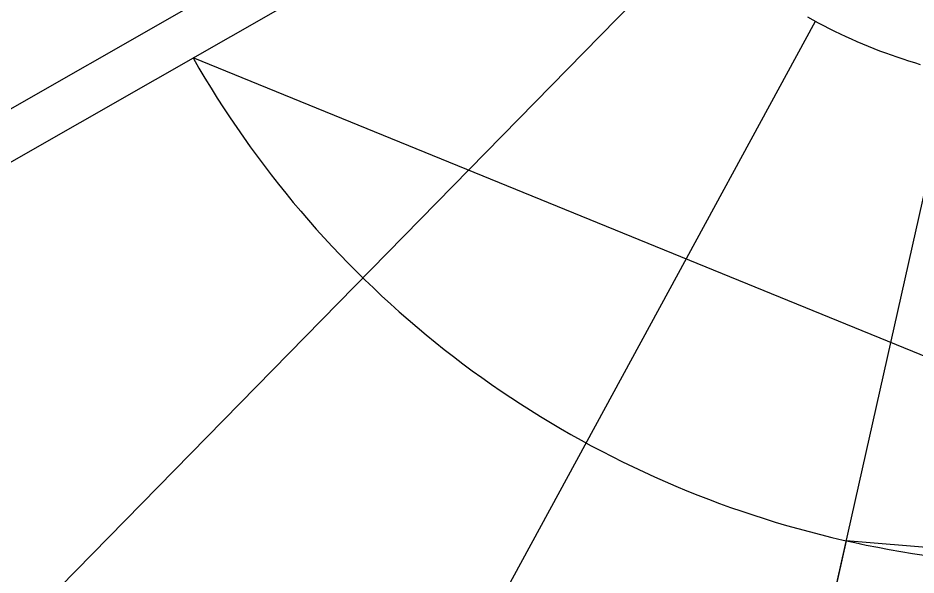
# Model space of a CAD drawing. Header units: metres. Extents: x 680594 to 684853, y 828874 to 830078.
# Drawn here: x 682073.8 to 682131.8, y 829516.4 to 829552.3 of the extents above; entities that cross this region are included whole.
import ezdxf

# ---------------------------------------------------------------- set-up
doc = ezdxf.new("R2010")
doc.units = ezdxf.units.M
doc.layers.add('PLOT_LINES', color=7, linetype='Continuous')

msp = doc.modelspace()

# ---------------------------------------------------------------- linework, layer by layer
at = {"layer": 'PLOT_LINES'}
for points in [[(682059.469, 829538.582), (682109.866, 829567.362)], [(682059.469, 829538.582), (682109.866, 829567.362)], [(682059.469, 829538.582), (682109.866, 829567.362)], [(682059.469, 829538.582), (682109.866, 829567.362)], [(682058.184, 829534.394), (682112.023, 829565.139)], [(682058.184, 829534.394), (682112.023, 829565.139)], [(682058.184, 829534.394), (682112.023, 829565.139)], [(682058.184, 829534.394), (682112.023, 829565.139)], [(682074.375, 829513.416), (682117.758, 829557.709)], [(682074.375, 829513.416), (682117.758, 829557.709)], [(682074.375, 829513.416), (682117.758, 829557.709)], [(682074.375, 829513.416), (682117.758, 829557.709)], [(682095.685, 829497.663), (682125.305, 829552.13)], [(682095.685, 829497.663), (682125.305, 829552.13)], [(682095.685, 829497.663), (682125.305, 829552.13)], [(682095.685, 829497.663), (682125.305, 829552.13)], [(682124.782, 829552.421), (682125.128, 829552.227), (682125.476, 829552.038), (682125.826, 829551.853), (682126.179, 829551.671), (682126.533, 829551.494), (682126.89, 829551.321), (682127.249, 829551.153), (682127.609, 829550.988), (682127.972, 829550.828), (682128.336, 829550.671), (682128.702, 829550.52), (682129.07, 829550.372), (682129.44, 829550.229), (682129.811, 829550.09), (682130.183, 829549.955), (682130.558, 829549.825), (682130.934, 829549.699), (682131.311, 829549.577), (682131.69, 829549.46), (682132.07, 829549.347)], [(682124.782, 829552.421), (682125.128, 829552.227), (682125.476, 829552.038), (682125.826, 829551.853), (682126.179, 829551.671), (682126.533, 829551.494), (682126.89, 829551.321), (682127.249, 829551.153), (682127.609, 829550.988), (682127.972, 829550.828), (682128.336, 829550.671), (682128.702, 829550.52), (682129.07, 829550.372), (682129.44, 829550.229), (682129.811, 829550.09), (682130.183, 829549.955), (682130.558, 829549.825), (682130.934, 829549.699), (682131.311, 829549.577), (682131.69, 829549.46), (682132.07, 829549.347)], [(682124.782, 829552.421), (682125.128, 829552.227), (682125.476, 829552.038), (682125.826, 829551.853), (682126.179, 829551.671), (682126.533, 829551.494), (682126.89, 829551.321), (682127.249, 829551.153), (682127.609, 829550.988), (682127.972, 829550.828), (682128.336, 829550.671), (682128.702, 829550.52), (682129.07, 829550.372), (682129.44, 829550.229), (682129.811, 829550.09), (682130.183, 829549.955), (682130.558, 829549.825), (682130.934, 829549.699), (682131.311, 829549.577), (682131.69, 829549.46), (682132.07, 829549.347)], [(682124.782, 829552.421), (682125.128, 829552.227), (682125.476, 829552.038), (682125.826, 829551.853), (682126.179, 829551.671), (682126.533, 829551.494), (682126.89, 829551.321), (682127.249, 829551.153), (682127.609, 829550.988), (682127.972, 829550.828), (682128.336, 829550.671), (682128.702, 829550.52), (682129.07, 829550.372), (682129.44, 829550.229), (682129.811, 829550.09), (682130.183, 829549.955), (682130.558, 829549.825), (682130.934, 829549.699), (682131.311, 829549.577), (682131.69, 829549.46), (682132.07, 829549.347)], [(682085.103, 829549.766), (682085.483, 829549.11), (682085.87, 829548.459), (682086.265, 829547.812), (682086.667, 829547.17), (682087.077, 829546.533), (682087.494, 829545.9), (682087.919, 829545.273), (682088.35, 829544.65), (682088.789, 829544.032), (682089.236, 829543.42), (682089.689, 829542.813), (682090.149, 829542.211), (682090.617, 829541.614), (682091.091, 829541.023), (682091.572, 829540.438), (682092.06, 829539.858), (682092.554, 829539.284), (682093.056, 829538.716), (682093.564, 829538.153), (682094.078, 829537.597), (682094.599, 829537.047), (682095.126, 829536.502), (682095.66, 829535.964), (682096.199, 829535.433), (682096.745, 829534.907), (682097.297, 829534.388), (682097.855, 829533.875), (682098.419, 829533.369), (682098.989, 829532.87), (682099.565, 829532.377), (682100.146, 829531.891), (682100.733, 829531.412), (682101.325, 829530.939), (682101.923, 829530.474), (682102.527, 829530.016), (682103.135, 829529.564), (682103.749, 829529.12), (682104.368, 829528.683), (682104.992, 829528.253), (682105.621, 829527.831), (682106.255, 829527.416), (682106.894, 829527.008), (682107.537, 829526.608), (682108.185, 829526.215), (682108.838, 829525.83), (682109.495, 829525.452), (682110.156, 829525.082), (682110.822, 829524.72), (682111.492, 829524.366), (682112.165, 829524.02), (682112.843, 829523.681), (682113.525, 829523.35), (682114.211, 829523.028), (682114.9, 829522.713), (682115.593, 829522.406), (682116.289, 829522.108), (682116.989, 829521.817), (682117.693, 829521.535), (682118.399, 829521.261), (682119.109, 829520.995), (682119.821, 829520.738), (682120.537, 829520.489), (682121.255, 829520.248), (682121.977, 829520.016), (682122.7, 829519.792), (682123.427, 829519.576), (682124.156, 829519.369), (682124.887, 829519.171), (682125.621, 829518.981), (682126.356, 829518.8), (682127.094, 829518.627), (682127.834, 829518.463), (682128.575, 829518.307), (682129.319, 829518.16), (682130.064, 829518.022), (682130.81, 829517.892), (682131.558, 829517.771), (682132.308, 829517.659)], [(682196.859, 829531.874), (682183.279, 829526.288), (682159.326, 829519.477), (682085.103, 829549.766)], [(682085.103, 829549.766), (682085.483, 829549.11), (682085.87, 829548.459), (682086.265, 829547.812), (682086.667, 829547.17), (682087.077, 829546.533), (682087.494, 829545.9), (682087.919, 829545.273), (682088.35, 829544.65), (682088.789, 829544.032), (682089.236, 829543.42), (682089.689, 829542.813), (682090.149, 829542.211), (682090.617, 829541.614), (682091.091, 829541.023), (682091.572, 829540.438), (682092.06, 829539.858), (682092.554, 829539.284), (682093.056, 829538.716), (682093.564, 829538.153), (682094.078, 829537.597), (682094.599, 829537.047), (682095.126, 829536.502), (682095.66, 829535.964), (682096.199, 829535.433), (682096.745, 829534.907), (682097.297, 829534.388), (682097.855, 829533.875), (682098.419, 829533.369), (682098.989, 829532.87), (682099.565, 829532.377), (682100.146, 829531.891), (682100.733, 829531.412), (682101.325, 829530.939), (682101.923, 829530.474), (682102.527, 829530.016), (682103.135, 829529.564), (682103.749, 829529.12), (682104.368, 829528.683), (682104.992, 829528.253), (682105.621, 829527.831), (682106.255, 829527.416), (682106.894, 829527.008), (682107.537, 829526.608), (682108.185, 829526.215), (682108.838, 829525.83), (682109.495, 829525.452), (682110.156, 829525.082), (682110.822, 829524.72), (682111.492, 829524.366), (682112.165, 829524.02), (682112.843, 829523.681), (682113.525, 829523.35), (682114.211, 829523.028), (682114.9, 829522.713), (682115.593, 829522.406), (682116.289, 829522.108), (682116.989, 829521.817), (682117.693, 829521.535), (682118.399, 829521.261), (682119.109, 829520.995), (682119.821, 829520.738), (682120.537, 829520.489), (682121.255, 829520.248), (682121.977, 829520.016), (682122.7, 829519.792), (682123.427, 829519.576), (682124.156, 829519.369), (682124.887, 829519.171), (682125.621, 829518.981), (682126.356, 829518.8), (682127.094, 829518.627), (682127.834, 829518.463), (682128.575, 829518.307), (682129.319, 829518.16), (682130.064, 829518.022), (682130.81, 829517.892), (682131.558, 829517.771), (682132.308, 829517.659)], [(682196.859, 829531.874), (682183.279, 829526.288), (682159.326, 829519.477), (682085.103, 829549.766)], [(682085.103, 829549.766), (682085.483, 829549.11), (682085.87, 829548.459), (682086.265, 829547.812), (682086.667, 829547.17), (682087.077, 829546.533), (682087.494, 829545.9), (682087.919, 829545.273), (682088.35, 829544.65), (682088.789, 829544.032), (682089.236, 829543.42), (682089.689, 829542.813), (682090.149, 829542.211), (682090.617, 829541.614), (682091.091, 829541.023), (682091.572, 829540.438), (682092.06, 829539.858), (682092.554, 829539.284), (682093.056, 829538.716), (682093.564, 829538.153), (682094.078, 829537.597), (682094.599, 829537.047), (682095.126, 829536.502), (682095.66, 829535.964), (682096.199, 829535.433), (682096.745, 829534.907), (682097.297, 829534.388), (682097.855, 829533.875), (682098.419, 829533.369), (682098.989, 829532.87), (682099.565, 829532.377), (682100.146, 829531.891), (682100.733, 829531.412), (682101.325, 829530.939), (682101.923, 829530.474), (682102.527, 829530.016), (682103.135, 829529.564), (682103.749, 829529.12), (682104.368, 829528.683), (682104.992, 829528.253), (682105.621, 829527.831), (682106.255, 829527.416), (682106.894, 829527.008), (682107.537, 829526.608), (682108.185, 829526.215), (682108.838, 829525.83), (682109.495, 829525.452), (682110.156, 829525.082), (682110.822, 829524.72), (682111.492, 829524.366), (682112.165, 829524.02), (682112.843, 829523.681), (682113.525, 829523.35), (682114.211, 829523.028), (682114.9, 829522.713), (682115.593, 829522.406), (682116.289, 829522.108), (682116.989, 829521.817), (682117.693, 829521.535), (682118.399, 829521.261), (682119.109, 829520.995), (682119.821, 829520.738), (682120.537, 829520.489), (682121.255, 829520.248), (682121.977, 829520.016), (682122.7, 829519.792), (682123.427, 829519.576), (682124.156, 829519.369), (682124.887, 829519.171), (682125.621, 829518.981), (682126.356, 829518.8), (682127.094, 829518.627), (682127.834, 829518.463), (682128.575, 829518.307), (682129.319, 829518.16), (682130.064, 829518.022), (682130.81, 829517.892), (682131.558, 829517.771), (682132.308, 829517.659)], [(682196.859, 829531.874), (682183.279, 829526.288), (682159.326, 829519.477), (682085.103, 829549.766)], [(682085.103, 829549.766), (682085.483, 829549.11), (682085.87, 829548.459), (682086.265, 829547.812), (682086.667, 829547.17), (682087.077, 829546.533), (682087.494, 829545.9), (682087.919, 829545.273), (682088.35, 829544.65), (682088.789, 829544.032), (682089.236, 829543.42), (682089.689, 829542.813), (682090.149, 829542.211), (682090.617, 829541.614), (682091.091, 829541.023), (682091.572, 829540.438), (682092.06, 829539.858), (682092.554, 829539.284), (682093.056, 829538.716), (682093.564, 829538.153), (682094.078, 829537.597), (682094.599, 829537.047), (682095.126, 829536.502), (682095.66, 829535.964), (682096.199, 829535.433), (682096.745, 829534.907), (682097.297, 829534.388), (682097.855, 829533.875), (682098.419, 829533.369), (682098.989, 829532.87), (682099.565, 829532.377), (682100.146, 829531.891), (682100.733, 829531.412), (682101.325, 829530.939), (682101.923, 829530.474), (682102.527, 829530.016), (682103.135, 829529.564), (682103.749, 829529.12), (682104.368, 829528.683), (682104.992, 829528.253), (682105.621, 829527.831), (682106.255, 829527.416), (682106.894, 829527.008), (682107.537, 829526.608), (682108.185, 829526.215), (682108.838, 829525.83), (682109.495, 829525.452), (682110.156, 829525.082), (682110.822, 829524.72), (682111.492, 829524.366), (682112.165, 829524.02), (682112.843, 829523.681), (682113.525, 829523.35), (682114.211, 829523.028), (682114.9, 829522.713), (682115.593, 829522.406), (682116.289, 829522.108), (682116.989, 829521.817), (682117.693, 829521.535), (682118.399, 829521.261), (682119.109, 829520.995), (682119.821, 829520.738), (682120.537, 829520.489), (682121.255, 829520.248), (682121.977, 829520.016), (682122.7, 829519.792), (682123.427, 829519.576), (682124.156, 829519.369), (682124.887, 829519.171), (682125.621, 829518.981), (682126.356, 829518.8), (682127.094, 829518.627), (682127.834, 829518.463), (682128.575, 829518.307), (682129.319, 829518.16), (682130.064, 829518.022), (682130.81, 829517.892), (682131.558, 829517.771), (682132.308, 829517.659)], [(682196.859, 829531.874), (682183.279, 829526.288), (682159.326, 829519.477), (682085.103, 829549.766)], [(682120.489, 829488.338), (682134.09, 829548.827)], [(682120.489, 829488.338), (682134.09, 829548.827)], [(682120.489, 829488.338), (682134.09, 829548.827)], [(682120.489, 829488.338), (682134.09, 829548.827)], [(682145.171, 829517.1), (682127.29, 829518.582), (682120.489, 829488.338), (682146.898, 829486.148), (682145.171, 829517.1)]]:
    msp.add_lwpolyline(points, dxfattribs=at)

doc.saveas('drawing.dxf')
